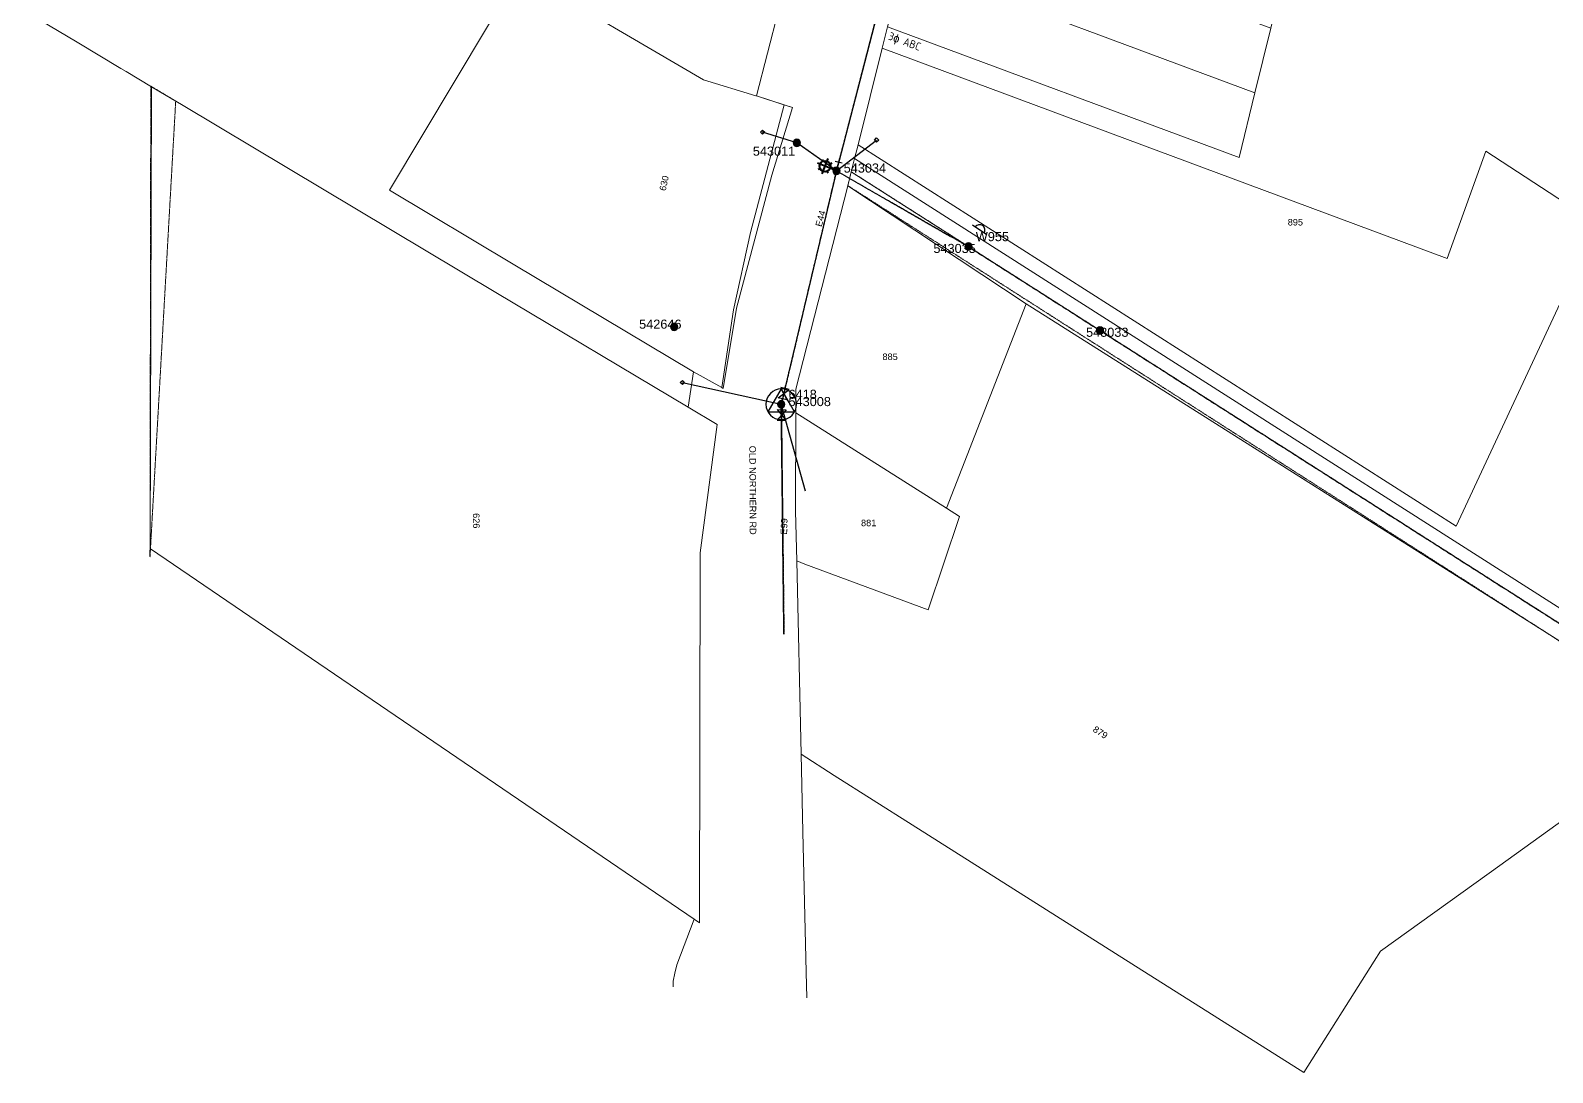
# Model space of a CAD drawing. Header units: metres. Extents: x 316970 to 317938, y 6270894 to 6271502.
# Drawn here: x 316970.2 to 317388.6, y 6270894.1 to 6271180.6 of the extents above; entities that cross this region are included whole.
import ezdxf
from ezdxf.enums import TextEntityAlignment as Align

# ---------------------------------------------------------------- set-up
doc = ezdxf.new("R2010")
doc.units = ezdxf.units.M
for name, pattern in [('Cable Exist OH', [1, 1, 0]), ('HIDDEN', [0.375, 0.25, -0.125]), ('HIDDEN2', [0.1875, 0.125, -0.0625])]:
    doc.linetypes.add(name, pattern=pattern)
doc.layers.get('0').update_dxf_attribs({"color": 6})
for name, color, linetype, lineweight in [('Cadastre Land Parcels_SP_EXT', 9, 'Continuous', 5), ('Cadastre Other Property_SP_EXT', 9, 'HIDDEN', 5), ('Cadastre Roads_SP_EXT', 9, 'Continuous', 5)]:
    doc.layers.add(name, color=color, linetype=linetype, lineweight=lineweight)
for name, color, linetype in [('Equip_LV_EXT', 7, 'Continuous'), ('Equip_SP_HV_EXT', 7, 'Continuous'), ('Equip_SP_SL_EXT', 7, 'Continuous'), ('Mains_HV_EXT', 7, 'Continuous'), ('Mains_LV_EXT', 7, 'Continuous'), ('Mains_SL_EXT', 7, 'Continuous'), ('Notes_SP_MISC', 7, 'Continuous'), ('OH_Details_SP_MISC', 7, 'Continuous'), ('Services_SP_EXT', 7, 'Continuous'), ('Sub_SP_TR_HV_LV_EXT', 7, 'Continuous'), ('SupportsOH_SP_TR_HV_LV_SL_EXT', 7, 'Continuous')]:
    doc.layers.add(name, color=color, linetype=linetype)
doc.styles.add('iecARIAL', font='arial.ttf', dxfattribs={"height": 2})
doc.styles.add('iecISOCP', font='isocp.shx')
doc.styles.add('POLE_LABEL', font='arial.ttf')
doc.styles.get("Standard").update_dxf_attribs({"font": 'arial.ttf'})

# ---------------------------------------------------------------- blocks, each defined once
blk = doc.blocks.new('SUB_POLE_EXT')
blk.add_wipeout([(0, 4.22), (0.42, 4.2), (0.83, 4.14), (1.21, 4.05), (1.62, 3.9), (1.99, 3.72), (2.35, 3.51), (2.68, 3.26), (2.99, 2.99), (3.28, 2.66), (3.52, 2.34), (3.76, 1.92), (3.9, 1.62), (4.04, 1.23), (4.18, 0.63), (4.22, 0), (4.18, -0.61), (4.06, -1.15), (3.9, -1.62), (3.58, -2.24), (3.22, -2.73), (2.97, -3.01), (2.68, -3.26), (2.36, -3.5), (2, -3.72), (1.64, -3.89), (1.25, -4.03), (0.82, -4.14), (0.42, -4.2), (0, -4.22), (-0.41, -4.2), (-0.8, -4.15), (-1.21, -4.05), (-1.62, -3.9), (-1.99, -3.73), (-2.35, -3.51), (-2.68, -3.26), (-2.96, -3.02), (-3.23, -2.72), (-3.51, -2.35), (-3.71, -2.01), (-3.91, -1.6), (-4.05, -1.21), (-4.16, -0.76), (-4.22, -0.14), (-4.21, 0.39), (-4.14, 0.83), (-4.03, 1.27), (-3.9, 1.63), (-3.71, 2.02), (-3.5, 2.37), (-3.28, 2.67), (-2.99, 2.99), (-2.68, 3.27), (-2.33, 3.52), (-1.98, 3.73), (-1.63, 3.9), (-1.2, 4.05), (-0.78, 4.15), (-0.4, 4.21)])
blk.add_line((2.16, 0.48), (2.16, 0.48, 0))
blk.add_lwpolyline([(-4.22, 0, 1), (4.22, 0, 1)], format="xyb", close=True)
blk.add_lwpolyline([(2.14, 0.52), (0, 4.22), (-3.66, -2.11), (3.66, -2.11)], close=True)
for tag, height, flags, p in [('STREET_CODE', 0.2, 9, (1.5, 0)), ('ASSET_NUM', 2.5, 8, (2, 2)), ('CONSTRUCTED_VOLTAGE', 0.2, 9, (1.5, -0.2)), ('OPERATING_VOLTAGE', 0.2, 9, (1.5, -0.6)), ('OPERATED_BY', 0.2, 9, (1.5, -0.8)), ('ORIENTATION', 0.2, 9, (1.5, -1.2)), ('OWNED_BY', 0.2, 9, (1.5, -1.4)), ('SECONDARY_VOLTAGE', 0.2, 9, (1.5, -1.6)), ('STATE', 0.2, 9, (1.5, -1.8)), ('SUBSTATION_TYPE', 0.2, 9, (1.5, -2)), ('STREETNAME', 0.2, 9, (1.5, -2.8)), ('SUBURB', 0.2, 9, (1.5, -3)), ('Z', 0.2, 1, (1.5, -3.4)), ('NO_PHASES', 0.2, 9, (1.5, -0.4)), ('MAINTAINED_BY', 0.2, 9, (1.5, -1)), ('USAGE', 0.2, 9, (1.5, -2.2)), ('LEGEND', 0.2, 9, (1.5, -2.4)), ('LOCATION', 0.2, 9, (1.5, -2.6)), ('NOTES', 0.2, 9, (1.5, -3.2))]:
    blk.add_attdef(tag, text='', height=height, dxfattribs=dict(flags=flags)).set_placement(p, align=Align.MIDDLE_LEFT)
blk = doc.blocks.new('LV_OH_LINKS_DISTFUSE_EXT')
for p, q in [((0, 0), (0.96, 0)), ((3.84, 0), (4.8, 0))]:
    blk.add_line(p, q)
blk.add_lwpolyline([(3.84, -1.2), (3.84, 1.2), (0.96, -1.2), (0.96, 1.2)], close=True)
at = {"flags": 9}
for tag, p in [('ACTUAL_STATUS', (0, 0)), ('CONSTRUCTED_VOLTAGE', (0, -0.2)), ('OPERATING_VOLTAGE', (0, -0.6)), ('ORIENTATION', (0, -0.8)), ('OWNED_BY', (0, -1)), ('STATE', (0, -1.2)), ('SWITCH_TYPE', (0, -1.4)), ('NO_PHASES', (0, -0.4)), ('USAGE', (0, -1.6)), ('NOTES', (0, -1.8))]:
    blk.add_attdef(tag, text='', height=0.2, dxfattribs=at).set_placement(p, align=Align.MIDDLE_LEFT)
at = {"flags": 1}
blk.add_attdef('Z', (0, 0), '', height=0.2, dxfattribs=at)
blk = doc.blocks.new('*U136')
at = {"lineweight": 40}
for p, q in [((-1.03, 0.41), (-5.21, 2.07)), ((-5.01, 0.42), (-4.49, 0.65)), ((-3.95, -0.85), (-2.29, 3.33)), ((-3.93, 3.13), (-3.71, 2.62)), ((-1.22, 2.06), (-1.74, 1.83)), ((0, 0), (-1.73, 0.69)), ((-2.3, -0.66), (-2.52, -0.14))]:
    blk.add_line(p, q, dxfattribs=at)
blk.add_circle((-3.12, 1.24), 1.5, dxfattribs=at)
at = {"style": 'iecARIAL', "flags": 8}
blk.add_attdef('ASSET_NUM', (1.5, 1.5), '', height=2.5, dxfattribs=at)
for tag, p, height, flags in [('OPERATING_VOLTAGE', (0.98, -1.65), 0.2, 9), ('ORIENTATION', (0.98, -1.85), 0.2, 9), ('OWNED_BY', (0.98, -2.05), 0.2, 9), ('STATE', (0.98, -2.25), 0.2, 9), ('CONSTRUCTED_VOLTAGE', (0.98, -0.65), 0.2, 9), ('CONTROL_TYPE', (0.98, -0.85), 0.2, 9), ('LANTERN_PURPOSE', (0.98, -1.05), 0.2, 9), ('LANTERN_TYPE', (0.98, -1.25), 0.2, 9), ('NO_PHASES', (0.98, -1.45), 0.2, 9), ('USAGE', (0.98, -2.45), 0.2, 9), ('CEXIST', (0.98, -2.65), 0.2, 9), ('CNEW', (0.98, -2.85), 0.2, 9), ('CNUMBER', (0.98, -3.05), 0.2, 9), ('CREMOVE', (0.98, -3.25), 0.2, 9), ('CREPLACE', (0.98, -3.45), 0.2, 9), ('LKINGHEIGHT', (0.98, -3.65), 0.2, 9), ('LBRACKET', (0.98, -3.85), 0.2, 9), ('LBRACKETVOCAB', (0.98, -4.05), 0.2, 9), ('LCATEGORY', (0.98, -4.25), 0.2, 9), ('LNUMBER', (2.18, -3.25), 2.5, 8), ('LCHARGE1', (0.98, -4.45), 0.2, 9), ('LCHARGE1PERCENT', (0.98, -4.65), 0.2, 9), ('LCHARGE2', (0.98, -4.85), 0.2, 9), ('LCHARGE2PERCENT', (0.98, -5.05), 0.2, 9), ('LCHARGE3', (0.98, -5.25), 0.2, 9), ('LCHARGE3PERCENT', (0.98, -5.45), 0.2, 9), ('LEXIST', (0.98, -5.65), 0.2, 9), ('LLAMP', (0.98, -5.85), 0.2, 9), ('LLAMPVOCAB', (0.98, -6.05), 0.2, 9), ('LMAST', (0.98, -6.25), 0.2, 9), ('LMASTVOCAB', (0.98, -6.45), 0.2, 9), ('LNEW', (0.98, -6.65), 0.2, 9), ('LANTNUMBER', (0.98, -6.85), 0.2, 9), ('LOUTREACH', (0.98, -7.25), 0.2, 9), ('LOUTREACHVOCAB', (0.98, -7.45), 0.2, 9), ('LRATECODE', (0.98, -7.65), 0.2, 9), ('LREMOVE', (0.98, -7.85), 0.2, 9), ('LREPLACE', (0.98, -8.05), 0.2, 9), ('LTYPE', (0.98, -8.25), 0.2, 9), ('LTYPEVOCAB', (0.98, -8.45), 0.2, 9), ('STREETNAME', (0.98, -9.25), 0.2, 9), ('SUBURB', (0.98, -9.45), 0.2, 1), ('LEGEND', (0.98, -8.65), 0.2, 9), ('LOCATION', (0.98, -8.85), 0.2, 9), ('NOTES', (0.98, -9.05), 0.2, 9)]:
    blk.add_attdef(tag, p, '', height=height, dxfattribs=dict(flags=flags))
blk = doc.blocks.new('CCP_EXT')
blk.add_wipeout([(0, 0.57), (0.57, 0), (0, -0.57), (-0.57, 0)])
blk.add_lwpolyline([(-0.57, 0), (0, 0.57), (0.57, 0), (0, -0.57), (-0.57, 0)])
at = {"flags": 1}
blk.add_attdef('Z', (0, 0), '', height=0.2, dxfattribs=at)
at = {"flags": 9}
for tag, p in [('CCP_TYPE', (0, 0)), ('CONSTRUCTED_VOLTAGE', (0, -0.2)), ('OPERATING_VOLTAGE', (0, -0.6)), ('ORIENTATION', (0, -0.8)), ('OWNED_BY', (0, -1)), ('STATE', (0, -1.8)), ('NO_PHASES', (0, -0.4)), ('USAGE', (0, -1.2)), ('LEGEND', (0, -1.4)), ('LIFE_SUPPORT', (0, -1.6)), ('NOTES', (0, -2))]:
    blk.add_attdef(tag, text='', height=0.2, dxfattribs=at).set_placement(p, align=Align.MIDDLE_LEFT)
blk = doc.blocks.new('POLE_EXT')
blk.add_hatch(color=256).paths.add_polyline_path([(-1, 0, 1), (1, 0, 1)])
blk.add_lwpolyline([(-1, 0, 1), (1, 0, 1)], format="xyb", close=True)
for tag, height, flags, p in [('pNumber', 2.5, 8, (-17.84, 2.07)), ('OWNED_BY', 0.2, 9, (1.35, -0.4)), ('SPECIAL_USE', 0.2, 9, (1.35, -0.8)), ('STATE', 0.2, 9, (1.35, -1)), ('cLV', 0.2, 9, (1.35, -1.4)), ('hDepth', 0.2, 9, (1.35, -1.6)), ('hDia', 0.2, 9, (1.35, -1.8)), ('cHV', 0.2, 9, (1.35, -2)), ('cLinedev', 0.2, 9, (1.35, -3.4)), ('pExisting', 0.2, 9, (1.35, -3.8)), ('PARENT', 0.2, 9, (1.35, -0.6)), ('USAGE', 0.2, 9, (1.35, -1.2)), ('LBRACKET', 0.2, 9, (1.35, -2.2)), ('LExisting', 0.2, 9, (1.35, -2.4)), ('LANTNUMBER', 0.2, 9, (1.35, -2.6)), ('LOther', 0.2, 9, (1.35, -2.8)), ('LRemove', 0.2, 9, (1.35, -3)), ('LEGEND', 0.2, 9, (1.35, -3.2)), ('LOCATION', 0.2, 9, (1.35, -3.6)), ('PFNUMBER', 0.2, 9, (1.35, -4)), ('NEWPFNUMBER', 0.2, 9, (1.35, -4.2)), ('pFooting', 0.2, 9, (1.35, -4.4)), ('pNew', 0.2, 9, (1.35, -4.6)), ('pRelocate', 0.2, 9, (1.35, -5)), ('pRemove', 0.2, 9, (1.35, -5.2)), ('pReplace', 0.2, 9, (1.35, -5.4)), ('pStay', 0.2, 9, (1.35, -5.6)), ('pType', 0.2, 9, (1.35, -5.8)), ('cspan', 0.2, 9, (1.35, -6)), ('STREETNAME', 0.2, 9, (1.35, -6.2)), ('SUBURB', 0.2, 9, (1.35, -6.4)), ('OPERATED_BY', 0.2, 9, (1.36, -7.01)), ('NOTES', 0.2, 9, (1.35, -6.6)), ('MAINTAINED_BY', 0.2, 9, (1.36, -6.81))]:
    blk.add_attdef(tag, text='', height=height, dxfattribs=dict(flags=flags)).set_placement(p, align=Align.MIDDLE_LEFT)
at = {"style": 'POLE_LABEL'}
for tag, height, flags, p in [('STRUCTURE_PLANT_NUMBER', 0.2, 9, (1.35, 0.03)), ('ASSET_NUM', 2.5, 8, (2, 2)), ('STREET_CODE', 0.2, 9, (1.35, -0.2))]:
    blk.add_attdef(tag, text='', height=height, dxfattribs=dict(at, flags=flags)).set_placement(p, align=Align.MIDDLE_LEFT)
at = {"flags": 1}
blk.add_attdef('Z', (1.35, -7.33), '', height=0.2, dxfattribs=at)
blk = doc.blocks.new('HV_USL_CLOSED_EXT')
blk.add_line((2.4, 5.5), (-2.4, 5.5))
blk.add_lwpolyline([(1.44, 5.5, 0.414214), (0, 6.94, 0.414214), (-1.44, 5.5)], format="xyb")
for tag, height, flags, p in [('STREET_CODE', 0.2, 9, (1.5, 0)), ('ASSET_NUM', 2.5, 8, (2, 2)), ('ACTUAL_STATUS', 0.2, 9, (1.5, -0.2)), ('CONSTRUCTED_VOLTAGE', 0.2, 9, (1.5, -0.4)), ('OPERATING_VOLTAGE', 0.2, 9, (1.5, -0.8)), ('ORIENTATION', 0.2, 9, (1.5, -1)), ('OWNED_BY', 0.2, 9, (1.5, -1.2)), ('OPERATED_BY', 0.2, 9, (1.5, -1.4)), ('STATE', 0.2, 9, (1.5, -1.8)), ('SWITCH_TYPE', 0.2, 9, (1.5, -2)), ('STREETNAME', 0.2, 9, (1.5, -2.8)), ('SUBURB', 0.2, 9, (1.5, -3)), ('Z', 0.2, 1, (1.5, -3.6)), ('NO_PHASES', 0.2, 9, (1.5, -0.6)), ('MAINTAINED_BY', 0.2, 9, (1.5, -1.6)), ('USAGE', 0.2, 9, (1.5, -2.2)), ('LEGEND', 0.2, 9, (1.5, -2.4)), ('LOCATION', 0.2, 9, (1.5, -2.6)), ('NOTES', 0.2, 9, (1.5, -3.2)), ('LABEL_ALIGNMENT', 0.2, 9, (1.5, -3.4))]:
    blk.add_attdef(tag, text='', height=height, dxfattribs=dict(flags=flags)).set_placement(p, align=Align.MIDDLE_LEFT)
blk = doc.blocks.new('End Shackle_EXT')
blk.add_wipeout([(0, 0.25), (1.81, 0.25), (1.82, -0.25), (0, -0.25)])
blk.add_line((1.81, -1), (1.81, 1))
at = {"flags": 1}
blk.add_attdef('Z', (0, 0), '', height=0.2, dxfattribs=at)
at = {"flags": 9}
for tag, p in [('CONNECTOR_TYPE', (0, 0)), ('CONSTRUCTED_VOLTAGE', (0, -0.2)), ('OPERATING_VOLTAGE', (0, -0.6)), ('ORIENTATION', (0, -0.8)), ('OWNED_BY', (0, -1)), ('STATE', (0, -1.2)), ('NO_PHASES', (0, -0.4)), ('USAGE', (0, -1.4)), ('NOTES', (0, -1.6))]:
    blk.add_attdef(tag, text='', height=0.2, dxfattribs=at).set_placement(p, align=Align.MIDDLE_LEFT)

msp = doc.modelspace()

# ---------------------------------------------------------------- linework, layer by layer
at = {"layer": 'Cadastre Land Parcels_SP_EXT', "linetype": 'Continuous'}
for points in [[(317130.53, 6271263.34), (317080, 6271289.66), (317048.64, 6271229.5), (317104.72, 6271196.63), (317155.22, 6271167.03), (317169.56, 6271162.64), (317169.79, 6271162.58), (317181.87, 6271209.6), (317166.92, 6271214.51), (317123.83, 6271237.58), (317130.53, 6271263.34)], [(317466.88, 6271162.21), (317328.47, 6271252.25), (317324.13, 6271234.5), (317319.8, 6271216.73), (317315.46, 6271198.96), (317311.11, 6271181.2), (317306.77, 6271163.43), (317302.41, 6271145.64), (317205.76, 6271181.6), (317204.27, 6271175.71), (317359.65, 6271117.87), (317370.24, 6271147.38), (317400.87, 6271127.41), (317589.65, 6271004.62), (317677.21, 6270947.69), (317712.67, 6271002.32), (317611.3, 6271068.26), (317466.88, 6271162.21)], [(317311.11, 6271181.2), (317215.4, 6271216.89), (317210.58, 6271199.26), (317306.77, 6271163.43), (317311.11, 6271181.2)], [(317306.77, 6271163.43), (317210.58, 6271199.26), (317205.76, 6271181.6), (317302.41, 6271145.64), (317306.77, 6271163.43)], [(317400.87, 6271127.41), (317370.24, 6271147.38), (317359.65, 6271117.87), (317204.27, 6271175.71), (317197.66, 6271149.15), (317362.07, 6271044.3), (317400.87, 6271127.41)], [(317154.3, 6271036.97), (317158.98, 6271072.24), (317151, 6271076.99), (317098.06, 6271108.53), (317012.12, 6271159.92), (317003.45, 6271165.11), (317003.04, 6271038.17), (317003.16, 6271038.09), (317119.03, 6270959.19), (317152.66, 6270936.3), (317154.13, 6270935.29), (317154.3, 6271036.97)], [(317589.65, 6271004.62), (317400.87, 6271127.41), (317362.07, 6271044.3), (317197.66, 6271149.15), (317196.73, 6271145.41), (317478.08, 6270966), (317530.89, 6270932.33), (317539.61, 6270934.03), (317589.65, 6271004.62)]]:
    msp.add_lwpolyline(points, close=True, dxfattribs=at)
for points in [[(316970.16, 6271184.98), (316983, 6271177.33), (316995.02, 6271170.15), (316996.44, 6271169.3), (317003.45, 6271165.11), (317012.12, 6271159.92), (317098.06, 6271108.53), (317151, 6271076.99), (317152.47, 6271086.72), (317102.82, 6271116.36), (317068.89, 6271136.66), (317104.72, 6271196.63), (317048.64, 6271229.5), (317016.58, 6271248.29)], [(317729.61, 6270991.32), (317712.67, 6271002.32), (317677.21, 6270947.69), (317589.65, 6271004.62), (317539.61, 6270934.03), (317530.89, 6270932.33), (317478.08, 6270966), (317196.73, 6271145.41), (317195.8, 6271141.68), (317471.42, 6270965.96), (317530.31, 6270928.42), (317539.02, 6270922.87), (317543.14, 6270928.66), (317560.17, 6270952.61), (317570.39, 6270948.54)], [(317574.39, 6270946.94), (317560.17, 6270952.61), (317543.14, 6270928.66), (317539.02, 6270922.87), (317530.31, 6270928.42), (317471.42, 6270965.96), (317195.8, 6271141.68), (317194.85, 6271137.84), (317243.85, 6271105.39), (317427.45, 6270989.42), (317482.37, 6270953.85), (317522.52, 6270928.18), (317544.56, 6270914.09)]]:
    msp.add_lwpolyline(points, dxfattribs=at)
at = {"layer": 'Cadastre Other Property_SP_EXT', "linetype": 'HIDDEN2'}
for points in [[(317003.24, 6271165.25), (317003.02, 6271035.86), (317010.09, 6271161.16), (317003.24, 6271165.25)], [(317194.85, 6271137.93), (317536.56, 6270919.29), (317539.06, 6270922.87), (317195.8, 6271141.72), (317194.85, 6271137.93)]]:
    msp.add_lwpolyline(points, close=True, dxfattribs=at)
at = {"layer": 'Mains_HV_EXT', "linetype": 'Cable Exist OH'}
msp.add_lwpolyline([(317228.04, 6271121.16), (317264.18, 6271098.12), (317309.67, 6271069.12), (317392.6, 6271016.24), (317434.48, 6270989.54), (317503.53, 6270945.2), (317533.14, 6270926.54)], dxfattribs=at)

# ---------------------------------------------------------------- block references
at = {"layer": 'Equip_SP_HV_EXT'}
ref = msp.add_blockref('HV_USL_CLOSED_EXT', (317228.04, 6271121.16), dxfattribs=dict(at, rotation=326.1174677868937))
ref.add_attrib('ASSET_NUM', 'W955', dxfattribs={"layer": '0', "height": 2.5}).set_placement((317230.04, 6271121.91), align=Align.BOTTOM_LEFT)
at = {"layer": 'Equip_SP_SL_EXT'}
msp.add_blockref('*U136', (317191.72, 6271142.01), dxfattribs=at)
at = {"layer": 'Sub_SP_TR_HV_LV_EXT'}
ref = msp.add_blockref('SUB_POLE_EXT', (317176.56, 6271077.82), dxfattribs=at)
ref.add_attrib('ASSET_NUM', '6418', dxfattribs={"layer": '0', "height": 2.5}).set_placement((317178.56, 6271078.57), align=Align.BOTTOM_LEFT)
at = {"layer": 'SupportsOH_SP_TR_HV_LV_SL_EXT'}
ref = msp.add_blockref('POLE_EXT', (317228.04, 6271121.16), dxfattribs=at)
ref.add_attrib('ASSET_NUM', '543035', dxfattribs={"layer": '0', "height": 2.5, "rotation": 359.9992, "style": 'POLE_LABEL'}).set_placement((317230.04, 6271121.91), align=Align.TOP_RIGHT)
ref = msp.add_blockref('POLE_EXT', (317147.14, 6271099.1), dxfattribs=at)
ref.add_attrib('ASSET_NUM', '542646', dxfattribs={"layer": '0', "height": 2.5, "style": 'POLE_LABEL'}).set_placement((317149.14, 6271099.85), align=Align.MIDDLE_RIGHT)
ref = msp.add_blockref('POLE_EXT', (317264.18, 6271098.12), dxfattribs=at)
ref.add_attrib('ASSET_NUM', '543033', dxfattribs={"layer": '0', "height": 2.5, "rotation": 0.0092, "style": 'POLE_LABEL'}).set_placement((317266.18, 6271098.87), align=Align.TOP_CENTER)

# ---------------------------------------------------------------- texts
at = {"layer": 'Cadastre Land Parcels_SP_EXT'}
for s, rotation, p in [('630', 77.4726, (317144.77, 6271136.36)), ('626', 270.8, (317091.81, 6271047.89)), ('879', 327.2024, (317262.03, 6270988))]:
    msp.add_text(s, height=1.8, rotation=rotation, dxfattribs=at).set_placement(p)
for s, p in [('895', (317315.79, 6271126.97)), ('885', (317204.38, 6271089.98)), ('881', (317198.49, 6271044.31))]:
    msp.add_text(s, height=1.8, dxfattribs=at).set_placement(p)
at = {"layer": 'Cadastre Roads_SP_EXT'}
msp.add_text('OLD NORTHERN RD', height=1.8, rotation=270.2657, dxfattribs=at).set_placement((317167.79, 6271066.42))
at = {"layer": 'Mains_LV_EXT'}
for s, rotation, p in [('E44', 75.0417, (317187.65, 6271126.48)), ('E99', 88.2563, (317178.16, 6271041.99))]:
    msp.add_text(s, height=1.8, rotation=rotation, dxfattribs=at).set_placement(p)
at = {"layer": 'Notes_SP_MISC', "linetype": 'Continuous', "insert": (317210.38, 6271177.28), "char_height": 2.2, "width": 10.1778, "attachment_point": 5, "rotation": 339.774, "style": 'iecISOCP'}
msp.add_mtext('3ɸ ABC', dxfattribs=at)

# ---------------------------------------------------------------- next in the draw order: linework, layer by layer
at = {"layer": 'Cadastre Land Parcels_SP_EXT', "linetype": 'Continuous'}
for points in [[(317169.79, 6271162.58), (317169.56, 6271162.64), (317155.22, 6271167.03), (317104.72, 6271196.63), (317068.89, 6271136.66), (317102.82, 6271116.36), (317152.47, 6271086.72), (317160.21, 6271082.42), (317163.46, 6271103.81), (317168.06, 6271125.01), (317177.32, 6271160.15), (317169.79, 6271162.58)], [(317160.21, 6271082.42), (317160.62, 6271082.19), (317164.28, 6271104.28), (317173.94, 6271140.77), (317179.67, 6271159.45), (317177.32, 6271160.15), (317168.06, 6271125.01), (317163.46, 6271103.81), (317160.21, 6271082.42)], [(317243.85, 6271105.39), (317194.85, 6271137.84), (317180.6, 6271081.94), (317180.58, 6271075.5), (317222.02, 6271049.23), (317243.85, 6271105.39)], [(317243.85, 6271105.39), (317222.02, 6271049.23), (317225.57, 6271046.98), (317216.91, 6271021.36), (317183.06, 6271033.91), (317180.8, 6271034.75), (317182.02, 6270981.63), (317191.09, 6270975.82), (317212.55, 6270962.24), (317272.94, 6270924.03), (317320.19, 6270894.12), (317339.55, 6270924.7), (317341.3, 6270927.46), (317371.13, 6270948.93), (317427.45, 6270989.42), (317243.85, 6271105.39)], [(317225.57, 6271046.98), (317222.02, 6271049.23), (317180.58, 6271075.5), (317180.49, 6271048.46), (317180.8, 6271034.75), (317183.06, 6271033.91), (317216.91, 6271021.36), (317225.57, 6271046.98)]]:
    msp.add_lwpolyline(points, close=True, dxfattribs=at)
at = {"layer": 'Mains_HV_EXT', "linetype": 'Cable Exist OH'}
msp.add_lwpolyline([(317177.29, 6271014.61), (317176.56, 6271077.82)], dxfattribs=at)
at = {"layer": 'Mains_LV_EXT', "linetype": 'Cable Exist OH'}
msp.add_lwpolyline([(317176.56, 6271077.82), (317177.29, 6271014.61)], dxfattribs=at)
at = {"layer": 'Services_SP_EXT'}
msp.add_lwpolyline([(317183.18, 6271053.9), (317176.56, 6271077.82)], dxfattribs=at)

# ---------------------------------------------------------------- next in the draw order: block references
at = {"layer": 'Equip_LV_EXT'}
for p, rotation in [((317176.69, 6271078.39), 76.70482287346489), ((317176.7, 6271077.3), 269.6461010689453)]:
    msp.add_blockref('LV_OH_LINKS_DISTFUSE_EXT', p, dxfattribs=dict(at, rotation=rotation))
at = {"layer": 'Services_SP_EXT'}
msp.add_blockref('CCP_EXT', (317202.78, 6271150.47), dxfattribs=at)
at = {"layer": 'SupportsOH_SP_TR_HV_LV_SL_EXT'}
ref = msp.add_blockref('POLE_EXT', (317176.56, 6271077.82), dxfattribs=at)
ref.add_attrib('ASSET_NUM', '543008', dxfattribs={"layer": '0', "height": 2.5, "style": 'POLE_LABEL'}).set_placement((317178.56, 6271078.57), align=Align.MIDDLE_LEFT)

# ---------------------------------------------------------------- next in the draw order: linework, layer by layer
at = {"layer": 'Cadastre Roads_SP_EXT', "linetype": 'Continuous'}
msp.add_lwpolyline([(317183.55, 6270914.7), (317183.39, 6270921.75), (317182.51, 6270960.33), (317182.02, 6270981.63), (317180.8, 6271034.75), (317180.49, 6271048.46), (317180.58, 6271075.5), (317180.6, 6271081.94), (317194.85, 6271137.84), (317195.8, 6271141.68), (317196.73, 6271145.41), (317197.66, 6271149.15), (317204.27, 6271175.71), (317205.76, 6271181.6)], dxfattribs=at)

# ---------------------------------------------------------------- next in the draw order: block references
at = {"layer": 'Services_SP_EXT'}
for p in [(317171.44, 6271152.64), (317149.38, 6271083.79)]:
    msp.add_blockref('CCP_EXT', p, dxfattribs=at)

# ---------------------------------------------------------------- next in the draw order: linework, layer by layer
at = {"layer": 'Cadastre Roads_SP_EXT', "linetype": 'Continuous'}
msp.add_lwpolyline([(317181.87, 6271209.6), (317169.79, 6271162.57), (317177.31, 6271160.15), (317179.67, 6271159.45), (317173.95, 6271140.78), (317164.28, 6271104.28), (317160.62, 6271082.19), (317160.21, 6271082.42), (317152.47, 6271086.72), (317151, 6271076.99), (317158.98, 6271072.24), (317154.3, 6271036.97), (317154.13, 6270935.29), (317152.65, 6270936.3), (317147.81, 6270923.77), (317147.32, 6270921.48), (317146.84, 6270919.23), (317146.87, 6270917.71)], dxfattribs=at)
at = {"layer": 'Services_SP_EXT'}
for points in [[(317191.72, 6271142.01), (317180.84, 6271149.67), (317171.44, 6271152.64)], [(317149.38, 6271083.79), (317176.56, 6271077.82)]]:
    msp.add_lwpolyline(points, dxfattribs=at)

# ---------------------------------------------------------------- next in the draw order: block references
at = {"layer": 'SupportsOH_SP_TR_HV_LV_SL_EXT'}
ref = msp.add_blockref('POLE_EXT', (317180.84, 6271149.67), dxfattribs=at)
ref.add_attrib('ASSET_NUM', '543011', dxfattribs={"layer": '0', "height": 2.5, "style": 'POLE_LABEL'}).set_placement((317180.4, 6271147.4), align=Align.MIDDLE_RIGHT)

# ---------------------------------------------------------------- next in the draw order: block references
at = {"layer": 'Mains_SL_EXT', "rotation": 75.48256236124095}
msp.add_blockref('End Shackle_EXT', (317191.87, 6271142.58), dxfattribs=at)

# ---------------------------------------------------------------- next in the draw order: linework, layer by layer
at = {"layer": 'Mains_HV_EXT', "linetype": 'Cable Exist OH'}
for points in [[(317209.14, 6271209.27), (317191.72, 6271142.01)], [(317191.72, 6271142.01), (317176.56, 6271077.82)], [(317191.72, 6271142.01), (317228.04, 6271121.16)]]:
    msp.add_lwpolyline(points, dxfattribs=at)
at = {"layer": 'Mains_LV_EXT', "color": 0, "linetype": 'Cable Exist OH'}
msp.add_lwpolyline([(317209.14, 6271209.27), (317191.72, 6271142.01)], dxfattribs=at)
at = {"layer": 'Mains_LV_EXT', "linetype": 'Cable Exist OH'}
msp.add_lwpolyline([(317191.72, 6271142.01), (317176.56, 6271077.82)], dxfattribs=at)
at = {"layer": 'Mains_SL_EXT', "linetype": 'Cable Exist OH'}
for points in [[(317209.07, 6271208.99), (317191.87, 6271142.58)], [(317191.72, 6271142.01), (317176.56, 6271077.82), (317177.29, 6271014.61)]]:
    msp.add_lwpolyline(points, dxfattribs=at)
at = {"layer": 'OH_Details_SP_MISC', "color": 7, "linetype": 'Continuous', "flags": 128}
msp.add_lwpolyline([(317222.99, 6271259.91), (317209.14, 6271209.27), (317191.72, 6271142.01), (317176.56, 6271077.82)], dxfattribs=at)
at = {"layer": 'Services_SP_EXT'}
msp.add_lwpolyline([(317191.72, 6271142.01), (317202.78, 6271150.47)], dxfattribs=at)

# ---------------------------------------------------------------- next in the draw order: block references
at = {"layer": 'SupportsOH_SP_TR_HV_LV_SL_EXT'}
ref = msp.add_blockref('POLE_EXT', (317191.72, 6271142.01), dxfattribs=at)
ref.add_attrib('ASSET_NUM', '543034', dxfattribs={"layer": '0', "height": 2.5, "rotation": 0.0183, "style": 'POLE_LABEL'}).set_placement((317193.72, 6271142.76), align=Align.MIDDLE_LEFT)

doc.saveas('drawing.dxf')
